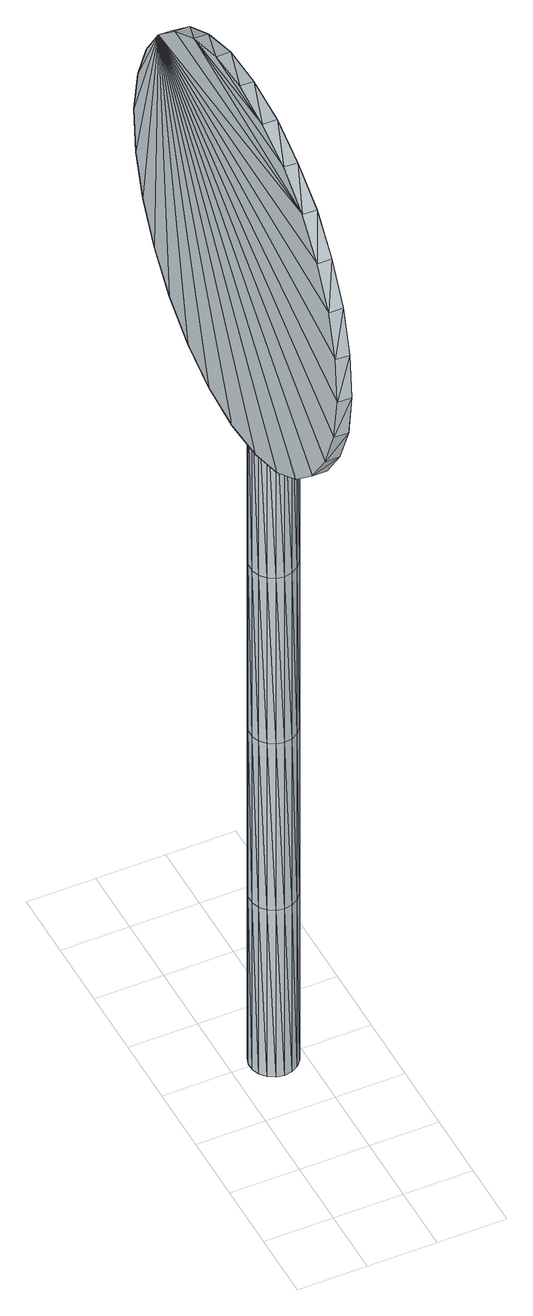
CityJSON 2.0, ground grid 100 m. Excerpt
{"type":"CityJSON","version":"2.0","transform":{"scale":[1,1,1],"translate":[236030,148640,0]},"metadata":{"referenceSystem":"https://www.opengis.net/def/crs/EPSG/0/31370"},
"CityObjects":{
"object1":{"type":"GenericCityObject","attributes":{"cluster":10,"mean_distance_to_centroid":0.0187,"new_centroid_x":235980.27,"new_centroid_y":149018.04,"mean_distance_to_camera":4.4,"H1":0,"H2":0,"Z_final":106.74,"cluster2":-1,"proj_x":235980.78,"proj_y":149016.1,"id_line":63139,"bearing_l":75.12,"distance":2.01,"orientation":"left","G_obj":255.12},"geometry":[{"type":"MultiSurface","lod":"2","boundaries":[[[0,1,2]],[[2,1,3]],[[3,1,4]],[[4,1,5]],[[5,1,6]],[[1,7,6]],[[1,8,7]],[[1,9,8]],[[1,10,9]],[[1,11,10]],[[1,12,11]],[[1,13,12]],[[1,14,13]],[[15,14,1]],[[16,15,1]],[[17,16,1]],[[18,17,1]],[[0,18,1]],[[19,20,0]],[[19,0,2]],[[21,19,2]],[[21,2,3]],[[21,3,22]],[[22,3,4]],[[22,4,23]],[[23,4,5]],[[23,5,24]],[[24,5,6]],[[24,6,25]],[[25,6,7]],[[25,7,26]],[[26,7,8]],[[26,8,27]],[[8,9,27]],[[27,9,28]],[[9,10,28]],[[10,29,28]],[[10,11,29]],[[11,30,29]],[[11,12,30]],[[30,12,31]],[[31,12,13]],[[31,13,32]],[[32,13,14]],[[32,14,33]],[[33,14,15]],[[33,15,34]],[[34,15,16]],[[34,16,35]],[[35,16,17]],[[36,35,17]],[[18,36,17]],[[20,36,18]],[[20,18,0]],[[37,38,20]],[[37,20,19]],[[39,37,19]],[[21,39,19]],[[39,21,40]],[[40,21,22]],[[40,22,41]],[[41,22,23]],[[41,23,42]],[[42,23,24]],[[42,24,43]],[[43,24,25]],[[43,25,44]],[[44,25,26]],[[26,45,44]],[[26,27,45]],[[27,46,45]],[[27,28,46]],[[28,47,46]],[[28,29,47]],[[47,29,48]],[[29,30,48]],[[48,30,49]],[[49,30,31]],[[49,31,50]],[[50,31,32]],[[50,32,51]],[[51,32,33]],[[51,33,52]],[[52,33,34]],[[52,34,53]],[[53,34,35]],[[54,53,35]],[[54,35,36]],[[38,54,36]],[[38,36,20]],[[55,56,38]],[[55,38,37]],[[57,55,37]],[[57,37,39]],[[57,39,58]],[[58,39,40]],[[58,40,59]],[[59,40,41]],[[59,41,60]],[[60,41,42]],[[60,42,61]],[[61,42,43]],[[61,43,62]],[[62,43,44]],[[44,63,62]],[[44,45,63]],[[45,64,63]],[[45,46,64]],[[46,65,64]],[[46,47,65]],[[47,66,65]],[[47,48,66]],[[66,48,67]],[[67,48,49]],[[67,49,68]],[[68,49,50]],[[68,50,69]],[[69,50,51]],[[69,51,70]],[[70,51,52]],[[70,52,71]],[[71,52,53]],[[72,71,53]],[[72,53,54]],[[56,72,54]],[[56,54,38]],[[73,74,56]],[[73,56,55]],[[75,73,55]],[[75,55,57]],[[75,57,76]],[[76,57,58]],[[76,58,77]],[[77,58,59]],[[77,59,78]],[[78,59,60]],[[78,60,79]],[[79,60,61]],[[79,61,80]],[[80,61,62]],[[62,81,80]],[[62,63,81]],[[63,82,81]],[[63,64,82]],[[64,83,82]],[[64,65,83]],[[65,84,83]],[[65,66,84]],[[84,66,85]],[[85,66,67]],[[85,67,86]],[[86,67,68]],[[86,68,87]],[[87,68,69]],[[87,69,88]],[[88,69,70]],[[88,70,89]],[[89,70,71]],[[90,89,71]],[[90,71,72]],[[74,90,72]],[[74,72,56]],[[91,92,74]],[[91,74,73]],[[93,91,73]],[[93,73,75]],[[93,75,94]],[[94,75,76]],[[94,76,95]],[[95,76,77]],[[95,77,96]],[[96,77,78]],[[96,78,97]],[[97,78,79]],[[97,79,98]],[[98,79,80]],[[80,99,98]],[[80,81,99]],[[81,100,99]],[[81,82,100]],[[82,101,100]],[[82,83,101]],[[83,102,101]],[[83,84,102]],[[102,84,103]],[[103,84,85]],[[103,85,104]],[[104,85,86]],[[104,86,105]],[[105,86,87]],[[105,87,106]],[[106,87,88]],[[106,88,107]],[[107,88,89]],[[108,107,89]],[[108,89,90]],[[92,108,90]],[[92,90,74]],[[92,91,109]],[[91,93,109]],[[93,94,109]],[[94,95,109]],[[95,96,109]],[[109,96,97]],[[109,97,98]],[[109,98,99]],[[109,99,100]],[[109,100,101]],[[109,101,102]],[[109,102,103]],[[109,103,104]],[[105,109,104]],[[106,109,105]],[[107,109,106]],[[108,109,107]],[[92,109,108]],[[110,111,112]],[[113,112,114]],[[115,112,113]],[[116,112,115]],[[117,112,116]],[[118,112,117]],[[119,112,118]],[[120,112,119]],[[121,112,120]],[[122,112,121]],[[122,123,112]],[[123,110,112]],[[111,124,112]],[[124,125,112]],[[125,126,112]],[[126,127,112]],[[127,128,112]],[[128,129,112]],[[129,130,112]],[[130,131,112]],[[112,131,132]],[[131,133,132]],[[131,134,133]],[[133,134,135]],[[133,135,136]],[[135,137,136]],[[133,136,138]],[[136,139,138]],[[136,137,139]],[[137,140,139]],[[137,135,140]],[[135,141,140]],[[135,134,141]],[[134,142,141]],[[134,131,142]],[[131,143,142]],[[131,130,143]],[[143,130,144]],[[144,130,129]],[[144,129,145]],[[145,129,128]],[[145,128,146]],[[146,127,147]],[[147,127,126]],[[147,126,148]],[[148,126,125]],[[148,125,149]],[[149,125,124]],[[150,149,124]],[[150,124,111]],[[151,150,111]],[[151,111,110]],[[152,151,110]],[[152,110,123]],[[146,128,127]],[[153,123,122]],[[154,153,122]],[[154,122,121]],[[155,154,121]],[[155,121,120]],[[156,155,120]],[[156,120,119]],[[157,156,119]],[[157,119,118]],[[157,118,158]],[[158,118,117]],[[158,117,159]],[[153,152,123]],[[159,117,116]],[[159,116,160]],[[160,116,115]],[[160,115,161]],[[161,115,113]],[[161,113,162]],[[162,113,114]],[[162,114,163]],[[163,114,112]],[[163,112,164]],[[164,112,132]],[[132,165,164]],[[132,133,165]],[[133,138,165]],[[138,139,140]],[[161,162,163]],[[160,161,163]],[[159,160,163]],[[158,159,163]],[[157,158,163]],[[156,157,163]],[[155,156,163]],[[154,155,163]],[[153,154,163]],[[153,163,152]],[[152,163,151]],[[151,163,150]],[[150,163,149]],[[149,163,148]],[[148,163,147]],[[147,163,146]],[[146,163,145]],[[145,163,144]],[[144,163,143]],[[143,163,142]],[[163,164,142]],[[142,164,165]],[[142,165,141]],[[165,140,141]],[[165,138,140]],[[166,167,168]],[[168,167,169]],[[170,168,169]],[[170,169,171]],[[170,171,172]],[[172,171,173]],[[172,173,174]],[[174,173,175]],[[174,175,176]],[[176,175,177]],[[176,177,178]],[[178,177,179]],[[178,179,180]],[[180,179,181]],[[180,181,182]],[[182,181,183]],[[182,183,184]],[[184,183,185]],[[184,185,186]],[[186,185,187]],[[186,187,188]],[[188,187,189]],[[188,189,190]],[[190,189,191]],[[192,190,191]],[[192,191,193]],[[194,192,193]],[[194,193,195]],[[196,194,195]],[[196,195,197]],[[198,196,197]],[[198,197,199]],[[200,198,199]],[[200,199,201]],[[202,200,201]],[[202,201,203]],[[204,202,203]],[[204,203,205]],[[206,204,205]],[[206,205,207]],[[208,206,207]],[[208,207,209]],[[210,208,209]],[[210,209,211]],[[212,210,211]],[[212,211,213]],[[214,212,213]],[[214,213,215]],[[216,214,215]],[[216,215,217]],[[216,217,218]],[[218,217,219]],[[218,219,220]],[[220,219,221]],[[220,221,222]],[[222,221,223]],[[222,223,224]],[[224,223,225]],[[224,225,226]],[[226,225,227]],[[226,227,228]],[[228,227,229]],[[228,229,230]],[[230,229,231]],[[230,231,232]],[[232,231,233]],[[232,233,234]],[[234,233,235]],[[234,235,236]],[[236,235,237]],[[238,236,237]],[[238,237,239]],[[238,239,240]],[[240,239,241]],[[241,242,240]],[[241,243,242]],[[242,243,244]],[[244,243,245]],[[244,245,246]],[[246,245,247]],[[246,247,248]],[[248,247,249]],[[248,249,250]],[[250,249,251]],[[250,251,252]],[[252,251,253]],[[252,253,254]],[[254,253,255]],[[254,255,256]],[[256,255,257]],[[256,257,258]],[[258,257,259]],[[258,259,260]],[[260,259,261]],[[260,261,262]],[[262,261,263]],[[262,263,264]],[[264,263,265]],[[264,265,266]],[[266,265,267]],[[267,268,266]],[[267,269,268]],[[269,270,268]],[[269,271,270]],[[271,272,270]],[[271,273,272]],[[273,274,272]],[[273,275,274]],[[275,276,274]],[[275,277,276]],[[277,278,276]],[[277,279,278]],[[279,280,278]],[[279,281,280]],[[281,282,280]],[[281,283,282]],[[283,284,282]],[[283,285,284]],[[285,286,284]],[[285,287,286]],[[287,288,286]],[[287,289,288]],[[288,289,290]],[[290,289,291]],[[290,291,292]],[[292,291,293]],[[292,293,294]],[[294,293,295]],[[294,295,296]],[[296,295,297]],[[296,297,298]],[[298,297,299]],[[298,299,300]],[[300,299,301]],[[300,301,302]],[[302,301,303]],[[302,303,304]],[[304,303,305]],[[304,305,306]],[[306,305,307]],[[306,307,308]],[[308,307,309]],[[308,309,310]],[[310,309,311]],[[311,166,310]],[[311,167,166]],[[169,167,311]],[[169,311,171]],[[171,311,309]],[[173,171,309]],[[173,309,307]],[[175,173,307]],[[175,307,305]],[[177,175,305]],[[177,305,303]],[[179,177,303]],[[179,303,301]],[[181,179,301]],[[181,301,299]],[[183,181,299]],[[183,299,297]],[[183,297,295]],[[185,183,295]],[[185,295,293]],[[187,185,293]],[[187,293,291]],[[189,187,291]],[[189,291,289]],[[189,289,287]],[[189,287,285]],[[191,189,285]],[[191,285,283]],[[193,191,283]],[[195,193,283]],[[195,283,281]],[[197,195,281]],[[199,197,281]],[[201,199,281]],[[201,281,279]],[[203,201,279]],[[205,203,279]],[[205,279,277]],[[205,277,207]],[[207,277,209]],[[209,277,275]],[[209,275,211]],[[211,275,273]],[[211,273,213]],[[213,273,271]],[[213,271,215]],[[215,271,269]],[[215,269,217]],[[217,269,219]],[[219,269,267]],[[219,267,221]],[[221,267,265]],[[221,265,223]],[[223,265,263]],[[223,263,225]],[[225,263,261]],[[225,261,227]],[[227,261,259]],[[227,259,229]],[[229,259,257]],[[229,257,255]],[[229,255,231]],[[231,255,253]],[[231,253,233]],[[233,253,251]],[[233,251,235]],[[251,249,235]],[[235,249,247]],[[235,247,237]],[[247,245,237]],[[237,245,243]],[[237,243,239]],[[239,243,241]],[[238,240,242]],[[168,310,166]],[[170,310,168]],[[170,308,310]],[[172,308,170]],[[172,306,308]],[[174,306,172]],[[174,304,306]],[[176,304,174]],[[176,302,304]],[[178,302,176]],[[178,300,302]],[[180,300,178]],[[180,298,300]],[[182,298,180]],[[182,296,298]],[[182,294,296]],[[184,294,182]],[[184,292,294]],[[186,292,184]],[[186,290,292]],[[188,290,186]],[[188,288,290]],[[188,286,288]],[[188,284,286]],[[190,284,188]],[[190,282,284]],[[192,282,190]],[[194,282,192]],[[194,280,282]],[[196,280,194]],[[198,280,196]],[[200,280,198]],[[200,278,280]],[[202,278,200]],[[204,278,202]],[[204,276,278]],[[204,206,276]],[[206,208,276]],[[208,274,276]],[[208,210,274]],[[210,272,274]],[[210,212,272]],[[212,270,272]],[[212,214,270]],[[214,268,270]],[[214,216,268]],[[216,218,268]],[[218,266,268]],[[218,220,266]],[[220,264,266]],[[220,222,264]],[[222,262,264]],[[222,224,262]],[[224,260,262]],[[224,226,260]],[[226,258,260]],[[226,228,258]],[[228,256,258]],[[228,254,256]],[[228,230,254]],[[230,252,254]],[[230,232,252]],[[232,250,252]],[[232,234,250]],[[250,234,248]],[[234,246,248]],[[234,236,246]],[[246,236,244]],[[236,242,244]],[[236,238,242]],[[312,313,314]],[[314,313,315]],[[316,314,315]],[[316,315,317]],[[316,317,318]],[[318,317,319]],[[318,319,320]],[[320,319,321]],[[320,321,322]],[[322,321,323]],[[322,323,324]],[[324,323,325]],[[324,325,326]],[[326,325,327]],[[326,327,328]],[[328,327,329]],[[328,329,330]],[[330,329,331]],[[330,331,332]],[[332,331,333]],[[332,333,334]],[[334,333,335]],[[334,335,336]],[[336,335,337]],[[338,336,337]],[[338,337,339]],[[340,338,339]],[[340,339,341]],[[342,340,341]],[[342,341,343]],[[344,342,343]],[[344,343,345]],[[346,344,345]],[[346,345,347]],[[348,346,347]],[[348,347,349]],[[350,348,349]],[[350,349,351]],[[352,350,351]],[[352,351,353]],[[354,352,353]],[[354,353,355]],[[356,354,355]],[[356,355,357]],[[358,356,357]],[[358,357,359]],[[360,358,359]],[[360,359,361]],[[362,360,361]],[[362,361,363]],[[362,363,364]],[[364,363,365]],[[364,365,366]],[[366,365,367]],[[366,367,368]],[[368,367,369]],[[368,369,370]],[[370,369,371]],[[370,371,372]],[[372,371,373]],[[372,373,374]],[[374,373,375]],[[374,375,376]],[[376,375,377]],[[376,377,378]],[[378,377,379]],[[378,379,380]],[[380,379,381]],[[380,381,382]],[[382,381,383]],[[384,382,383]],[[384,383,385]],[[384,385,386]],[[386,385,387]],[[387,388,386]],[[387,389,388]],[[388,389,390]],[[390,389,391]],[[390,391,392]],[[392,391,393]],[[392,393,394]],[[394,393,395]],[[394,395,396]],[[396,395,397]],[[396,397,398]],[[398,397,399]],[[398,399,400]],[[400,399,401]],[[400,401,402]],[[402,401,403]],[[402,403,404]],[[404,403,405]],[[404,405,406]],[[406,405,407]],[[406,407,408]],[[408,407,409]],[[408,409,410]],[[410,409,411]],[[410,411,412]],[[412,411,413]],[[413,414,412]],[[413,415,414]],[[415,416,414]],[[415,417,416]],[[417,418,416]],[[417,419,418]],[[419,420,418]],[[419,421,420]],[[421,422,420]],[[421,423,422]],[[423,424,422]],[[423,425,424]],[[425,426,424]],[[425,427,426]],[[427,428,426]],[[427,429,428]],[[429,430,428]],[[429,431,430]],[[431,432,430]],[[431,433,432]],[[433,434,432]],[[433,435,434]],[[434,435,436]],[[436,435,437]],[[436,437,438]],[[438,437,439]],[[438,439,440]],[[440,439,441]],[[440,441,442]],[[442,441,443]],[[442,443,444]],[[444,443,445]],[[444,445,446]],[[446,445,447]],[[446,447,448]],[[448,447,449]],[[448,449,450]],[[450,449,451]],[[450,451,452]],[[452,451,453]],[[452,453,454]],[[454,453,455]],[[454,455,456]],[[456,455,457]],[[457,312,456]],[[457,313,312]],[[315,313,457]],[[315,457,317]],[[317,457,455]],[[319,317,455]],[[319,455,453]],[[321,319,453]],[[321,453,451]],[[323,321,451]],[[323,451,449]],[[325,323,449]],[[325,449,447]],[[327,325,447]],[[327,447,445]],[[329,327,445]],[[329,445,443]],[[329,443,441]],[[331,329,441]],[[331,441,439]],[[333,331,439]],[[333,439,437]],[[335,333,437]],[[335,437,435]],[[335,435,433]],[[335,433,431]],[[337,335,431]],[[337,431,429]],[[339,337,429]],[[341,339,429]],[[341,429,427]],[[343,341,427]],[[345,343,427]],[[347,345,427]],[[347,427,425]],[[349,347,425]],[[351,349,425]],[[351,425,423]],[[351,423,353]],[[353,423,355]],[[355,423,421]],[[355,421,357]],[[357,421,419]],[[357,419,359]],[[359,419,417]],[[359,417,361]],[[361,417,415]],[[361,415,363]],[[363,415,365]],[[365,415,413]],[[365,413,367]],[[367,413,411]],[[367,411,369]],[[369,411,409]],[[369,409,371]],[[371,409,407]],[[371,407,373]],[[373,407,405]],[[373,405,375]],[[375,405,403]],[[375,403,401]],[[375,401,377]],[[377,401,399]],[[377,399,379]],[[379,399,397]],[[379,397,381]],[[397,395,381]],[[381,395,393]],[[381,393,383]],[[393,391,383]],[[383,391,389]],[[383,389,385]],[[385,389,387]],[[384,386,388]],[[314,456,312]],[[316,456,314]],[[316,454,456]],[[318,454,316]],[[318,452,454]],[[320,452,318]],[[320,450,452]],[[322,450,320]],[[322,448,450]],[[324,448,322]],[[324,446,448]],[[326,446,324]],[[326,444,446]],[[328,444,326]],[[328,442,444]],[[328,440,442]],[[330,440,328]],[[330,438,440]],[[332,438,330]],[[332,436,438]],[[334,436,332]],[[334,434,436]],[[334,432,434]],[[334,430,432]],[[336,430,334]],[[336,428,430]],[[338,428,336]],[[340,428,338]],[[340,426,428]],[[342,426,340]],[[344,426,342]],[[346,426,344]],[[346,424,426]],[[348,424,346]],[[350,424,348]],[[350,422,424]],[[350,352,422]],[[352,354,422]],[[354,420,422]],[[354,356,420]],[[356,418,420]],[[356,358,418]],[[358,416,418]],[[358,360,416]],[[360,414,416]],[[360,362,414]],[[362,364,414]],[[364,412,414]],[[364,366,412]],[[366,410,412]],[[366,368,410]],[[368,408,410]],[[368,370,408]],[[370,406,408]],[[370,372,406]],[[372,404,406]],[[372,374,404]],[[374,402,404]],[[374,400,402]],[[374,376,400]],[[376,398,400]],[[376,378,398]],[[378,396,398]],[[378,380,396]],[[396,380,394]],[[380,392,394]],[[380,382,392]],[[392,382,390]],[[382,388,390]],[[382,384,388]]]}]}
},
"vertices":[
[59,332,2],[59,299,2],[71,330,2],[81,325,2],[89,316,2],[92,305,2],[92,293,2],[89,282,2],[81,273,2],[71,267,2],[59,265,2],[48,267,2],[38,273,2],[30,282,2],[26,293,2],[26,305,2],[30,316,2],[38,325,2],[48,330,2],[71,330,300],[59,332,300],[81,325,300],[89,316,300],[92,305,300],[92,293,300],[89,282,300],[81,273,300],[71,267,300],[59,265,300],[48,267,300],[38,273,300],[30,282,300],[26,293,300],[26,305,300],[30,316,300],[38,325,300],[48,330,300],[71,330,598],[59,332,598],[81,325,598],[89,316,598],[92,305,598],[92,293,598],[89,282,598],[81,273,598],[71,267,598],[59,265,598],[48,267,598],[38,273,598],[30,282,598],[26,293,598],[26,305,598],[30,316,598],[38,325,598],[48,330,598],[71,330,895],[59,332,895],[81,325,895],[89,316,895],[92,305,895],[92,293,895],[89,282,895],[81,273,895],[71,267,895],[59,265,895],[48,267,895],[38,273,895],[30,282,895],[26,293,895],[26,305,895],[30,316,895],[38,325,895],[48,330,895],[71,330,1193],[59,332,1193],[81,325,1193],[89,316,1193],[92,305,1193],[92,293,1193],[89,282,1193],[81,273,1193],[71,267,1193],[59,265,1193],[48,267,1193],[38,273,1193],[30,282,1193],[26,293,1193],[26,305,1193],[30,316,1193],[38,325,1193],[48,330,1193],[71,330,1491],[59,332,1491],[81,325,1491],[89,316,1491],[92,305,1491],[92,293,1491],[89,282,1491],[81,273,1491],[71,267,1491],[59,265,1491],[48,267,1491],[38,273,1491],[30,282,1491],[26,293,1491],[26,305,1491],[30,316,1491],[38,325,1491],[48,330,1491],[59,299,1491],[24,173,1185],[24,116,1221],[33,541,1645],[31,599,1525],[33,576,1589],[30,607,1456],[29,599,1387],[28,576,1324],[27,541,1268],[26,494,1221],[25,438,1185],[24,374,1162],[24,305,1154],[24,236,1162],[25,70,1268],[26,34,1324],[27,11,1387],[28,3,1456],[29,11,1525],[31,34,1589],[32,70,1645],[33,116,1692],[34,494,1692],[34,438,1727],[33,173,1727],[34,236,1750],[35,374,1750],[34,305,1758],[14,374,1750],[14,305,1758],[13,236,1750],[13,173,1728],[12,117,1692],[11,70,1645],[10,34,1589],[8,11,1526],[7,3,1457],[6,11,1387],[5,34,1324],[4,70,1268],[3,117,1221],[3,173,1185],[3,236,1163],[3,305,1155],[3,374,1163],[4,438,1185],[5,494,1221],[6,541,1268],[7,576,1324],[8,599,1387],[9,607,1457],[11,599,1526],[12,576,1589],[12,541,1645],[13,494,1692],[13,438,1728],[16,409,1304],[16,409,1265],[50,408,1304],[50,408,1265],[49,390,1304],[49,390,1265],[72,381,1304],[72,381,1265],[75,380,1304],[75,380,1265],[79,378,1304],[79,378,1265],[82,377,1304],[82,377,1265],[85,375,1304],[85,375,1265],[89,373,1304],[89,373,1265],[92,371,1304],[92,371,1265],[95,369,1304],[95,369,1265],[105,361,1304],[105,361,1265],[108,359,1304],[108,359,1265],[110,356,1304],[110,356,1265],[112,353,1304],[112,353,1265],[114,350,1304],[114,350,1265],[115,347,1304],[115,347,1265],[115,343,1304],[115,343,1265],[116,339,1304],[116,339,1265],[115,305,1304],[115,305,1265],[112,286,1304],[112,286,1265],[111,281,1304],[111,281,1265],[110,276,1304],[110,276,1265],[108,271,1304],[108,271,1265],[105,267,1304],[105,267,1265],[102,263,1304],[102,263,1265],[98,260,1304],[98,260,1265],[94,257,1304],[94,257,1265],[89,254,1304],[89,254,1265],[84,252,1304],[84,252,1265],[79,250,1304],[79,250,1265],[74,249,1304],[74,249,1265],[69,248,1304],[69,248,1265],[64,247,1304],[64,247,1265],[59,247,1304],[59,247,1265],[47,247,1304],[47,247,1265],[45,222,1304],[45,222,1265],[16,220,1304],[16,220,1265],[16,252,1304],[16,252,1265],[37,266,1304],[37,266,1265],[53,265,1304],[53,265,1265],[56,265,1304],[56,265,1265],[60,265,1304],[60,265,1265],[63,265,1304],[63,265,1265],[66,266,1304],[66,266,1265],[70,266,1304],[70,266,1265],[73,267,1304],[73,267,1265],[76,268,1304],[76,268,1265],[79,269,1304],[79,269,1265],[82,271,1304],[82,271,1265],[84,272,1304],[84,272,1265],[86,275,1304],[86,275,1265],[87,277,1304],[87,277,1265],[89,280,1304],[89,280,1265],[89,283,1304],[89,283,1265],[91,303,1304],[91,303,1265],[91,339,1304],[91,339,1265],[91,342,1304],[91,342,1265],[90,344,1304],[90,344,1265],[89,346,1304],[89,346,1265],[88,348,1304],[88,348,1265],[87,350,1304],[87,350,1265],[85,351,1304],[85,351,1265],[83,352,1304],[83,352,1265],[81,354,1304],[81,354,1265],[78,355,1304],[78,355,1265],[76,356,1304],[76,356,1265],[74,356,1304],[74,356,1265],[71,357,1304],[71,357,1265],[69,358,1304],[69,358,1265],[67,358,1304],[67,358,1265],[46,362,1304],[46,362,1265],[22,376,1304],[22,376,1265],[24,409,1473],[24,409,1434],[58,408,1473],[58,408,1434],[58,390,1473],[58,390,1434],[80,381,1473],[80,381,1434],[83,380,1473],[83,380,1434],[87,378,1473],[87,378,1434],[90,377,1473],[90,377,1434],[93,375,1473],[93,375,1434],[97,373,1473],[97,373,1434],[100,371,1473],[100,371,1434],[103,369,1473],[103,369,1434],[113,361,1473],[113,361,1434],[116,359,1473],[116,359,1434],[118,356,1473],[118,356,1434],[120,353,1473],[120,353,1434],[122,350,1473],[122,350,1434],[123,347,1473],[123,347,1434],[123,343,1473],[123,343,1434],[124,339,1473],[124,339,1434],[123,305,1473],[123,305,1434],[120,286,1473],[120,286,1434],[119,281,1473],[119,281,1434],[118,276,1473],[118,276,1434],[116,271,1473],[116,271,1434],[113,267,1473],[113,267,1434],[110,263,1473],[110,263,1434],[106,260,1473],[106,260,1434],[102,257,1473],[102,257,1434],[97,254,1473],[97,254,1434],[92,252,1473],[92,252,1434],[87,250,1473],[87,250,1434],[82,249,1473],[82,249,1434],[77,248,1473],[77,248,1434],[72,247,1473],[72,247,1434],[67,247,1473],[67,247,1434],[55,247,1473],[55,247,1434],[53,222,1473],[53,222,1434],[24,220,1473],[24,220,1434],[24,252,1473],[24,252,1434],[45,266,1473],[45,266,1434],[61,265,1473],[61,265,1434],[64,265,1473],[64,265,1434],[68,265,1473],[68,265,1434],[71,265,1473],[71,265,1434],[74,266,1473],[74,266,1434],[78,266,1473],[78,266,1434],[81,267,1473],[81,267,1434],[84,268,1473],[84,268,1434],[87,269,1473],[87,269,1434],[90,271,1473],[90,271,1434],[92,272,1473],[92,272,1434],[94,275,1473],[94,275,1434],[96,277,1473],[96,277,1434],[97,280,1473],[97,280,1434],[97,283,1473],[97,283,1434],[99,303,1473],[99,303,1434],[99,339,1473],[99,339,1434],[99,342,1473],[99,342,1434],[98,344,1473],[98,344,1434],[97,346,1473],[97,346,1434],[96,348,1473],[96,348,1434],[95,350,1473],[95,350,1434],[93,351,1473],[93,351,1434],[91,352,1473],[91,352,1434],[89,354,1473],[89,354,1434],[87,355,1473],[87,355,1434],[84,356,1473],[84,356,1434],[82,356,1473],[82,356,1434],[80,357,1473],[80,357,1434],[77,358,1473],[77,358,1434],[75,358,1473],[75,358,1434],[54,362,1473],[54,362,1434],[30,376,1473],[30,376,1434]
]}
